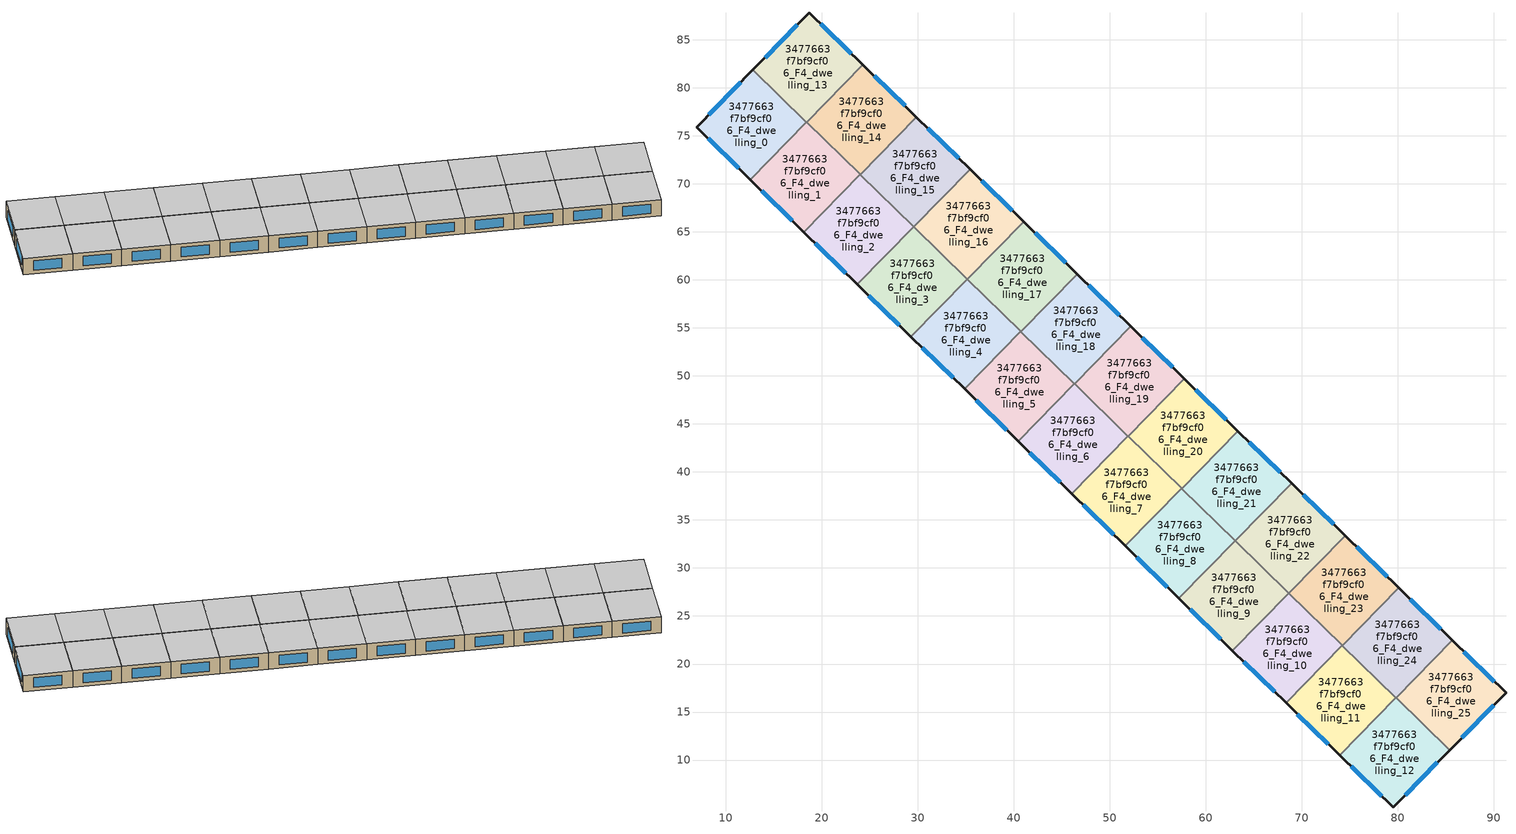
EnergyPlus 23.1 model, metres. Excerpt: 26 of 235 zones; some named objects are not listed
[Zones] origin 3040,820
3477663f7bf9cf06_F4_dwelling_0
 floor to 3477663f7bf9cf06_F3_dwelling_0 (EU_floor_Construction): 18.42,76.42 12.57,70.42 6.98,75.88 12.86,81.85 z12
 wall outside (EU_wall_Construction): 12.86,81.85 6.98,75.88 12.57,70.42 z12:15
 wall to 3477663f7bf9cf06_F4_dwelling_1 (EU_wall_Construction): 12.57,70.42 18.42,76.42 z12:15
 wall to 3477663f7bf9cf06_F4_dwelling_13 (EU_wall_Construction): 18.42,76.42 12.86,81.85 z12:15
 window (EU_Window_Construction): 8.18,74.71 11.37,71.59 / 11.6,80.57 8.24,77.16 z12.64:14.36
 ceiling to 3477663f7bf9cf06_F5_dwelling_0 (EU_floor_Construction): 12.57,70.42 18.42,76.42 12.86,81.85 6.98,75.88 z15
3477663f7bf9cf06_F4_dwelling_1
 floor to 3477663f7bf9cf06_F3_dwelling_1 (EU_floor_Construction): 24,70.97 18.15,64.97 12.57,70.42 18.42,76.42 z12
 wall outside (EU_wall_Construction): 12.57,70.42 18.15,64.97 z12:15
 wall to 3477663f7bf9cf06_F4_dwelling_2 (EU_wall_Construction): 18.15,64.97 24,70.97 z12:15
 wall to 3477663f7bf9cf06_F4_dwelling_14 (EU_wall_Construction): 24,70.97 18.45,76.39 z12:15
 wall to 3477663f7bf9cf06_F4_dwelling_13 (EU_wall_Construction): 18.45,76.39 18.42,76.42 z12:15
 window (EU_Window_Construction): 13.76,69.26 16.95,66.14 z12.64:14.36
 ceiling to 3477663f7bf9cf06_F5_dwelling_1 (EU_floor_Construction): 18.15,64.97 24,70.97 18.42,76.42 12.57,70.42 z15
3477663f7bf9cf06_F4_dwelling_10
 floor to 3477663f7bf9cf06_F3_dwelling_10 (EU_floor_Construction): 74.21,21.94 68.35,15.95 62.77,21.4 68.63,27.39 z12
 wall outside (EU_wall_Construction): 62.77,21.4 68.35,15.95 z12:15
 wall to 3477663f7bf9cf06_F4_dwelling_11 (EU_wall_Construction): 68.35,15.95 74.21,21.94 z12:15
 wall to 3477663f7bf9cf06_F4_dwelling_9 (EU_wall_Construction): 68.63,27.39 62.77,21.4 z12:15
 wall to 3477663f7bf9cf06_F4_dwelling_23 (EU_wall_Construction): 74.21,21.94 68.65,27.37 z12:15
 wall to 3477663f7bf9cf06_F4_dwelling_22 (EU_wall_Construction): 68.65,27.37 68.63,27.39 z12:15
 window (EU_Window_Construction): 63.97,20.23 67.16,17.11 z12.64:14.36
 ceiling to 3477663f7bf9cf06_F5_dwelling_10 (EU_floor_Construction): 68.35,15.95 74.21,21.94 68.63,27.39 62.77,21.4 z15
3477663f7bf9cf06_F4_dwelling_11
 floor to 3477663f7bf9cf06_F3_dwelling_11 (EU_floor_Construction): 79.78,16.5 73.93,10.5 68.35,15.95 74.21,21.94 z12
 wall outside (EU_wall_Construction): 68.35,15.95 73.93,10.5 z12:15
 wall to 3477663f7bf9cf06_F4_dwelling_12 (EU_wall_Construction): 73.93,10.5 79.78,16.5 z12:15
 wall to 3477663f7bf9cf06_F4_dwelling_24 (EU_wall_Construction): 79.78,16.5 74.23,21.92 z12:15
 wall to 3477663f7bf9cf06_F4_dwelling_23 (EU_wall_Construction): 74.23,21.92 74.21,21.94 z12:15
 window (EU_Window_Construction): 69.55,14.78 72.73,11.67 z12.64:14.36
 ceiling to 3477663f7bf9cf06_F5_dwelling_11 (EU_floor_Construction): 73.93,10.5 79.78,16.5 74.21,21.94 68.35,15.95 z15
3477663f7bf9cf06_F4_dwelling_12
 floor to 3477663f7bf9cf06_F3_dwelling_12 (EU_floor_Construction): 85.37,11.04 79.49,5.07 73.93,10.5 79.78,16.5 z12
 wall outside (EU_wall_Construction): 73.93,10.5 79.49,5.07 85.37,11.04 z12:15
 wall to 3477663f7bf9cf06_F4_dwelling_25 (EU_wall_Construction): 85.37,11.04 79.81,16.47 z12:15
 wall to 3477663f7bf9cf06_F4_dwelling_24 (EU_wall_Construction): 79.81,16.47 79.78,16.5 z12:15
 window (EU_Window_Construction): 80.75,6.34 84.11,9.76 / 75.12,9.34 78.3,6.23 z12.64:14.36
 ceiling to 3477663f7bf9cf06_F5_dwelling_12 (EU_floor_Construction): 79.49,5.07 85.37,11.04 79.78,16.5 73.93,10.5 z15
3477663f7bf9cf06_F4_dwelling_13
 floor to 3477663f7bf9cf06_F3_dwelling_13 (EU_floor_Construction): 24.3,82.39 18.45,76.39 12.86,81.85 18.74,87.82 z12
 wall outside (EU_wall_Construction): 24.3,82.39 18.74,87.82 12.86,81.85 z12:15
 wall to 3477663f7bf9cf06_F4_dwelling_14 (EU_wall_Construction): 18.45,76.39 24.3,82.39 z12:15
 window (EU_Window_Construction): 17.48,86.54 14.12,83.13 / 23.11,83.55 19.93,86.66 z12.64:14.36
 ceiling to 3477663f7bf9cf06_F5_dwelling_13 (EU_floor_Construction): 18.45,76.39 24.3,82.39 18.74,87.82 12.86,81.85 z15
3477663f7bf9cf06_F4_dwelling_14
 floor to 3477663f7bf9cf06_F3_dwelling_14 (EU_floor_Construction): 29.88,76.94 24.03,70.95 18.45,76.39 24.3,82.39 z12
 wall outside (EU_wall_Construction): 29.88,76.94 24.3,82.39 z12:15
 wall to 3477663f7bf9cf06_F4_dwelling_15 (EU_wall_Construction): 24.03,70.95 29.88,76.94 z12:15
 wall to 3477663f7bf9cf06_F4_dwelling_2 (EU_wall_Construction): 24,70.97 24.03,70.95 z12:15
 window (EU_Window_Construction): 28.69,78.11 25.5,81.22 z12.64:14.36
 ceiling to 3477663f7bf9cf06_F5_dwelling_14 (EU_floor_Construction): 24.03,70.95 29.88,76.94 24.3,82.39 18.45,76.39 z15
3477663f7bf9cf06_F4_dwelling_15
 floor to 3477663f7bf9cf06_F3_dwelling_15 (EU_floor_Construction): 35.46,71.49 29.6,65.5 24.03,70.95 29.88,76.94 z12
 wall outside (EU_wall_Construction): 35.46,71.49 29.88,76.94 z12:15
 wall to 3477663f7bf9cf06_F4_dwelling_16 (EU_wall_Construction): 29.6,65.5 35.46,71.49 z12:15
 wall to 3477663f7bf9cf06_F4_dwelling_2 (EU_wall_Construction): 24.03,70.95 29.58,65.52 z12:15
 wall to 3477663f7bf9cf06_F4_dwelling_3 (EU_wall_Construction): 29.58,65.52 29.6,65.5 z12:15
 window (EU_Window_Construction): 34.26,72.66 31.08,75.77 z12.64:14.36
 ceiling to 3477663f7bf9cf06_F5_dwelling_15 (EU_floor_Construction): 29.6,65.5 35.46,71.49 29.88,76.94 24.03,70.95 z15
3477663f7bf9cf06_F4_dwelling_16
 floor to 3477663f7bf9cf06_F3_dwelling_16 (EU_floor_Construction): 41.04,66.04 35.18,60.05 29.6,65.5 35.46,71.49 z12
 wall outside (EU_wall_Construction): 41.04,66.04 35.46,71.49 z12:15
 wall to 3477663f7bf9cf06_F4_dwelling_17 (EU_wall_Construction): 35.18,60.05 41.04,66.04 z12:15
 wall to 3477663f7bf9cf06_F4_dwelling_3 (EU_wall_Construction): 29.6,65.5 35.16,60.07 z12:15
 wall to 3477663f7bf9cf06_F4_dwelling_4 (EU_wall_Construction): 35.16,60.07 35.18,60.05 z12:15
 window (EU_Window_Construction): 39.84,67.21 36.65,70.33 z12.64:14.36
 ceiling to 3477663f7bf9cf06_F5_dwelling_16 (EU_floor_Construction): 35.18,60.05 41.04,66.04 35.46,71.49 29.6,65.5 z15
3477663f7bf9cf06_F4_dwelling_17
 floor to 3477663f7bf9cf06_F3_dwelling_17 (EU_floor_Construction): 46.61,60.6 40.76,54.6 35.18,60.05 41.04,66.04 z12
 wall outside (EU_wall_Construction): 46.61,60.6 41.04,66.04 z12:15
 wall to 3477663f7bf9cf06_F4_dwelling_18 (EU_wall_Construction): 40.76,54.6 46.61,60.6 z12:15
 wall to 3477663f7bf9cf06_F4_dwelling_4 (EU_wall_Construction): 35.18,60.05 40.74,54.63 z12:15
 wall to 3477663f7bf9cf06_F4_dwelling_5 (EU_wall_Construction): 40.74,54.63 40.76,54.6 z12:15
 window (EU_Window_Construction): 45.42,61.76 42.23,64.88 z12.64:14.36
 ceiling to 3477663f7bf9cf06_F5_dwelling_17 (EU_floor_Construction): 40.76,54.6 46.61,60.6 41.04,66.04 35.18,60.05 z15
3477663f7bf9cf06_F4_dwelling_18
 floor to 3477663f7bf9cf06_F3_dwelling_18 (EU_floor_Construction): 52.19,55.15 46.34,49.16 40.76,54.6 46.61,60.6 z12
 wall outside (EU_wall_Construction): 52.19,55.15 46.61,60.6 z12:15
 wall to 3477663f7bf9cf06_F4_dwelling_19 (EU_wall_Construction): 46.34,49.16 52.19,55.15 z12:15
 wall to 3477663f7bf9cf06_F4_dwelling_5 (EU_wall_Construction): 40.76,54.6 46.32,49.18 z12:15
 wall to 3477663f7bf9cf06_F4_dwelling_6 (EU_wall_Construction): 46.32,49.18 46.34,49.16 z12:15
 window (EU_Window_Construction): 51,56.32 47.81,59.43 z12.64:14.36
 ceiling to 3477663f7bf9cf06_F5_dwelling_18 (EU_floor_Construction): 46.34,49.16 52.19,55.15 46.61,60.6 40.76,54.6 z15
3477663f7bf9cf06_F4_dwelling_19
 floor to 3477663f7bf9cf06_F3_dwelling_19 (EU_floor_Construction): 57.77,49.7 51.92,43.71 46.34,49.16 52.19,55.15 z12
 wall outside (EU_wall_Construction): 57.77,49.7 52.19,55.15 z12:15
 wall to 3477663f7bf9cf06_F4_dwelling_20 (EU_wall_Construction): 51.92,43.71 57.77,49.7 z12:15
 wall to 3477663f7bf9cf06_F4_dwelling_6 (EU_wall_Construction): 46.34,49.16 51.89,43.73 z12:15
 wall to 3477663f7bf9cf06_F4_dwelling_7 (EU_wall_Construction): 51.89,43.73 51.92,43.71 z12:15
 window (EU_Window_Construction): 56.58,50.87 53.39,53.98 z12.64:14.36
 ceiling to 3477663f7bf9cf06_F5_dwelling_19 (EU_floor_Construction): 51.92,43.71 57.77,49.7 52.19,55.15 46.34,49.16 z15
3477663f7bf9cf06_F4_dwelling_2
 floor to 3477663f7bf9cf06_F3_dwelling_2 (EU_floor_Construction): 29.58,65.52 23.73,59.53 18.15,64.97 24,70.97 z12
 wall outside (EU_wall_Construction): 18.15,64.97 23.73,59.53 z12:15
 wall to 3477663f7bf9cf06_F4_dwelling_3 (EU_wall_Construction): 23.73,59.53 29.58,65.52 z12:15
 window (EU_Window_Construction): 19.34,63.81 22.53,60.69 z12.64:14.36
 ceiling to 3477663f7bf9cf06_F5_dwelling_2 (EU_floor_Construction): 23.73,59.53 29.58,65.52 24,70.97 18.15,64.97 z15
3477663f7bf9cf06_F4_dwelling_20
 floor to 3477663f7bf9cf06_F3_dwelling_20 (EU_floor_Construction): 63.35,44.26 57.5,38.26 51.92,43.71 57.77,49.7 z12
 wall outside (EU_wall_Construction): 63.35,44.26 57.77,49.7 z12:15
 wall to 3477663f7bf9cf06_F4_dwelling_21 (EU_wall_Construction): 57.5,38.26 63.35,44.26 z12:15
 wall to 3477663f7bf9cf06_F4_dwelling_7 (EU_wall_Construction): 51.92,43.71 57.47,38.29 z12:15
 wall to 3477663f7bf9cf06_F4_dwelling_8 (EU_wall_Construction): 57.47,38.29 57.5,38.26 z12:15
 window (EU_Window_Construction): 62.16,45.42 58.97,48.54 z12.64:14.36
 ceiling to 3477663f7bf9cf06_F5_dwelling_20 (EU_floor_Construction): 57.5,38.26 63.35,44.26 57.77,49.7 51.92,43.71 z15
3477663f7bf9cf06_F4_dwelling_21
 floor to 3477663f7bf9cf06_F3_dwelling_21 (EU_floor_Construction): 68.93,38.81 63.07,32.81 57.5,38.26 63.35,44.26 z12
 wall outside (EU_wall_Construction): 68.93,38.81 63.35,44.26 z12:15
 wall to 3477663f7bf9cf06_F4_dwelling_22 (EU_wall_Construction): 63.07,32.81 68.93,38.81 z12:15
 wall to 3477663f7bf9cf06_F4_dwelling_8 (EU_wall_Construction): 57.5,38.26 63.05,32.84 z12:15
 wall to 3477663f7bf9cf06_F4_dwelling_9 (EU_wall_Construction): 63.05,32.84 63.07,32.81 z12:15
 window (EU_Window_Construction): 67.73,39.97 64.54,43.09 z12.64:14.36
 ceiling to 3477663f7bf9cf06_F5_dwelling_21 (EU_floor_Construction): 63.07,32.81 68.93,38.81 63.35,44.26 57.5,38.26 z15
3477663f7bf9cf06_F4_dwelling_22
 floor to 3477663f7bf9cf06_F3_dwelling_22 (EU_floor_Construction): 74.51,33.36 68.65,27.37 63.07,32.81 68.93,38.81 z12
 wall outside (EU_wall_Construction): 74.51,33.36 68.93,38.81 z12:15
 wall to 3477663f7bf9cf06_F4_dwelling_23 (EU_wall_Construction): 68.65,27.37 74.51,33.36 z12:15
 wall to 3477663f7bf9cf06_F4_dwelling_9 (EU_wall_Construction): 63.07,32.81 68.63,27.39 z12:15
 window (EU_Window_Construction): 73.31,34.53 70.12,37.64 z12.64:14.36
 ceiling to 3477663f7bf9cf06_F5_dwelling_22 (EU_floor_Construction): 68.65,27.37 74.51,33.36 68.93,38.81 63.07,32.81 z15
3477663f7bf9cf06_F4_dwelling_23
 floor to 3477663f7bf9cf06_F3_dwelling_23 (EU_floor_Construction): 80.08,27.91 74.23,21.92 68.65,27.37 74.51,33.36 z12
 wall outside (EU_wall_Construction): 80.08,27.91 74.51,33.36 z12:15
 wall to 3477663f7bf9cf06_F4_dwelling_24 (EU_wall_Construction): 74.23,21.92 80.08,27.91 z12:15
 window (EU_Window_Construction): 78.89,29.08 75.7,32.19 z12.64:14.36
 ceiling to 3477663f7bf9cf06_F5_dwelling_23 (EU_floor_Construction): 74.23,21.92 80.08,27.91 74.51,33.36 68.65,27.37 z15
3477663f7bf9cf06_F4_dwelling_24
 floor to 3477663f7bf9cf06_F3_dwelling_24 (EU_floor_Construction): 85.66,22.47 79.81,16.47 74.23,21.92 80.08,27.91 z12
 wall outside (EU_wall_Construction): 85.66,22.47 80.08,27.91 z12:15
 wall to 3477663f7bf9cf06_F4_dwelling_25 (EU_wall_Construction): 79.81,16.47 85.66,22.47 z12:15
 window (EU_Window_Construction): 84.47,23.63 81.28,26.75 z12.64:14.36
 ceiling to 3477663f7bf9cf06_F5_dwelling_24 (EU_floor_Construction): 79.81,16.47 85.66,22.47 80.08,27.91 74.23,21.92 z15
3477663f7bf9cf06_F4_dwelling_25
 floor to 3477663f7bf9cf06_F3_dwelling_25 (EU_floor_Construction): 91.25,17.01 85.37,11.04 79.81,16.47 85.66,22.47 z12
 wall outside (EU_wall_Construction): 85.37,11.04 91.25,17.01 85.66,22.47 z12:15
 window (EU_Window_Construction): 86.63,12.32 89.99,15.73 / 90.06,18.18 86.86,21.3 z12.64:14.36
 ceiling to 3477663f7bf9cf06_F5_dwelling_25 (EU_floor_Construction): 85.37,11.04 91.25,17.01 85.66,22.47 79.81,16.47 z15
3477663f7bf9cf06_F4_dwelling_3
 floor to 3477663f7bf9cf06_F3_dwelling_3 (EU_floor_Construction): 35.16,60.08 29.3,54.08 23.73,59.53 29.58,65.52 z12
 wall outside (EU_wall_Construction): 23.73,59.53 29.3,54.08 z12:15
 wall to 3477663f7bf9cf06_F4_dwelling_4 (EU_wall_Construction): 29.3,54.08 35.16,60.08 z12:15
 window (EU_Window_Construction): 24.92,58.36 28.11,55.25 z12.64:14.36
 ceiling to 3477663f7bf9cf06_F5_dwelling_3 (EU_floor_Construction): 29.3,54.08 35.16,60.08 29.58,65.52 23.73,59.53 z15
3477663f7bf9cf06_F4_dwelling_4
 floor to 3477663f7bf9cf06_F3_dwelling_4 (EU_floor_Construction): 40.74,54.63 34.88,48.63 29.3,54.08 35.16,60.08 z12
 wall outside (EU_wall_Construction): 29.3,54.08 34.88,48.63 z12:15
 wall to 3477663f7bf9cf06_F4_dwelling_5 (EU_wall_Construction): 34.88,48.63 40.74,54.63 z12:15
 window (EU_Window_Construction): 30.5,52.91 33.69,49.8 z12.64:14.36
 ceiling to 3477663f7bf9cf06_F5_dwelling_4 (EU_floor_Construction): 34.88,48.63 40.74,54.63 35.16,60.08 29.3,54.08 z15
3477663f7bf9cf06_F4_dwelling_5
 floor to 3477663f7bf9cf06_F3_dwelling_5 (EU_floor_Construction): 46.32,49.18 40.46,43.18 34.88,48.63 40.74,54.63 z12
 wall outside (EU_wall_Construction): 34.88,48.63 40.46,43.18 z12:15
 wall to 3477663f7bf9cf06_F4_dwelling_6 (EU_wall_Construction): 40.46,43.18 46.32,49.18 z12:15
 window (EU_Window_Construction): 36.08,47.47 39.27,44.35 z12.64:14.36
 ceiling to 3477663f7bf9cf06_F5_dwelling_5 (EU_floor_Construction): 40.46,43.18 46.32,49.18 40.74,54.63 34.88,48.63 z15
3477663f7bf9cf06_F4_dwelling_6
 floor to 3477663f7bf9cf06_F3_dwelling_6 (EU_floor_Construction): 51.89,43.73 46.04,37.74 40.46,43.18 46.32,49.18 z12
 wall outside (EU_wall_Construction): 40.46,43.18 46.04,37.74 z12:15
 wall to 3477663f7bf9cf06_F4_dwelling_7 (EU_wall_Construction): 46.04,37.74 51.89,43.73 z12:15
 window (EU_Window_Construction): 41.65,42.02 44.84,38.9 z12.64:14.36
 ceiling to 3477663f7bf9cf06_F5_dwelling_6 (EU_floor_Construction): 46.04,37.74 51.89,43.73 46.32,49.18 40.46,43.18 z15
3477663f7bf9cf06_F4_dwelling_7
 floor to 3477663f7bf9cf06_F3_dwelling_7 (EU_floor_Construction): 57.47,38.29 51.62,32.29 46.04,37.74 51.89,43.73 z12
 wall outside (EU_wall_Construction): 46.04,37.74 51.62,32.29 z12:15
 wall to 3477663f7bf9cf06_F4_dwelling_8 (EU_wall_Construction): 51.62,32.29 57.47,38.29 z12:15
 window (EU_Window_Construction): 47.23,36.57 50.42,33.46 z12.64:14.36
 ceiling to 3477663f7bf9cf06_F5_dwelling_7 (EU_floor_Construction): 51.62,32.29 57.47,38.29 51.89,43.73 46.04,37.74 z15
3477663f7bf9cf06_F4_dwelling_8
 floor to 3477663f7bf9cf06_F3_dwelling_8 (EU_floor_Construction): 63.05,32.84 57.2,26.84 51.62,32.29 57.47,38.29 z12
 wall outside (EU_wall_Construction): 51.62,32.29 57.2,26.84 z12:15
 wall to 3477663f7bf9cf06_F4_dwelling_9 (EU_wall_Construction): 57.2,26.84 63.05,32.84 z12:15
 window (EU_Window_Construction): 52.81,31.12 56,28.01 z12.64:14.36
 ceiling to 3477663f7bf9cf06_F5_dwelling_8 (EU_floor_Construction): 57.2,26.84 63.05,32.84 57.47,38.29 51.62,32.29 z15
3477663f7bf9cf06_F4_dwelling_9
 floor to 3477663f7bf9cf06_F3_dwelling_9 (EU_floor_Construction): 68.63,27.39 62.77,21.4 57.2,26.84 63.05,32.84 z12
 wall outside (EU_wall_Construction): 57.2,26.84 62.77,21.4 z12:15
 window (EU_Window_Construction): 58.39,25.68 61.58,22.56 z12.64:14.36
 ceiling to 3477663f7bf9cf06_F5_dwelling_9 (EU_floor_Construction): 62.77,21.4 68.63,27.39 63.05,32.84 57.2,26.84 z15
[Building]
EU S2 Campaign: North Axis=0; Terrain=City; Solar Distribution=FullExterior
[Site:Location]
Yerevan-Zvartnots.Intl.AP: Latitude=40.15; Longitude=44.383; Time Zone=4; Elevation=854
[SizingPeriod:WeatherFileDays]
AnnualSizingPeriod: Begin Month=1; Begin Day of Month=1; End Month=12; End Day of Month=31; Day of Week for Start Day=Monday; Use Weather File Daylight Saving Period=No; Use Weather File Rain and Snow Indicators=No
[MATERIAL]
EU_InternalMass_Material: Roughness=MediumRough; Thickness=0.1; Conductivity=1; Density=1800; Specific Heat=900; Thermal Absorptance=0.9; Solar Absorptance=0.7; Visible Absorptance=0.7
[MATERIAL:NOMASS] Roughness=MediumRough; Thermal Absorptance=0.9; Solar Absorptance=0.7; Visible Absorptance=0.7
Name | Thermal Resistance
EU_wall_NoMass | 1.05043
EU_floor_NoMass | 0.478065
[WINDOWMATERIAL:SIMPLEGLAZINGSYSTEM]
EU_Window_SimpleGlazing: UFactor=2.5566; Solar Heat Gain Coefficient=0.75; Visible Transmittance=0.75
[CONSTRUCTION]
EU_wall_Construction: EU_wall_NoMass
EU_floor_Construction: EU_floor_NoMass
EU_Window_Construction: EU_Window_SimpleGlazing
EU_InternalMass_Construction: EU_InternalMass_Material
[ZONE] Type=1; Multiplier=1; Ceiling Height=autocalculate; Floor Area=autocalculate; Part of Total Floor Area=Yes
Name | Volume
3477663f7bf9cf06_F4_dwelling_0 | 195.994
3477663f7bf9cf06_F4_dwelling_1; 3477663f7bf9cf06_F4_dwelling_14; 3477663f7bf9cf06_F4_dwelling_16; 3477663f7bf9cf06_F4_dwelling_17; 3477663f7bf9cf06_F4_dwelling_19; 3477663f7bf9cf06_F4_dwelling_20; 3477663f7bf9cf06_F4_dwelling_21; 3477663f7bf9cf06_F4_dwelling_22; 3477663f7bf9cf06_F4_dwelling_23; 3477663f7bf9cf06_F4_dwelling_24; 3477663f7bf9cf06_F4_dwelling_3; 3477663f7bf9cf06_F4_dwelling_9 | 195.981
3477663f7bf9cf06_F4_dwelling_10; 3477663f7bf9cf06_F4_dwelling_11; 3477663f7bf9cf06_F4_dwelling_6; 3477663f7bf9cf06_F4_dwelling_7 | 195.998
3477663f7bf9cf06_F4_dwelling_12 | 195.992
3477663f7bf9cf06_F4_dwelling_13 | 195.993
3477663f7bf9cf06_F4_dwelling_15 | 195.964
3477663f7bf9cf06_F4_dwelling_18 | 195.999
3477663f7bf9cf06_F4_dwelling_2; 3477663f7bf9cf06_F4_dwelling_8 | 195.98
3477663f7bf9cf06_F4_dwelling_25 | 195.976
3477663f7bf9cf06_F4_dwelling_4 | 196.016
3477663f7bf9cf06_F4_dwelling_5 | 195.997
[INTERNALMASS] Construction=EU_InternalMass_Construction
Name | Zone or ZoneList | Surface Area
3477663f7bf9cf06_F4_dwelling_0_EU_InternalMass | 3477663f7bf9cf06_F4_dwelling_0 | 65.3311
3477663f7bf9cf06_F4_dwelling_1_EU_InternalMass | 3477663f7bf9cf06_F4_dwelling_1 | 65.327
3477663f7bf9cf06_F4_dwelling_2_EU_InternalMass | 3477663f7bf9cf06_F4_dwelling_2 | 65.3268
3477663f7bf9cf06_F4_dwelling_3_EU_InternalMass | 3477663f7bf9cf06_F4_dwelling_3 | 65.3268
3477663f7bf9cf06_F4_dwelling_4_EU_InternalMass | 3477663f7bf9cf06_F4_dwelling_4 | 65.3384
3477663f7bf9cf06_F4_dwelling_5_EU_InternalMass | 3477663f7bf9cf06_F4_dwelling_5 | 65.3323
3477663f7bf9cf06_F4_dwelling_6_EU_InternalMass | 3477663f7bf9cf06_F4_dwelling_6 | 65.3326
3477663f7bf9cf06_F4_dwelling_7_EU_InternalMass | 3477663f7bf9cf06_F4_dwelling_7 | 65.3327
3477663f7bf9cf06_F4_dwelling_8_EU_InternalMass | 3477663f7bf9cf06_F4_dwelling_8 | 65.3268
3477663f7bf9cf06_F4_dwelling_9_EU_InternalMass | 3477663f7bf9cf06_F4_dwelling_9 | 65.3268
3477663f7bf9cf06_F4_dwelling_10_EU_InternalMass | 3477663f7bf9cf06_F4_dwelling_10 | 65.3327
3477663f7bf9cf06_F4_dwelling_11_EU_InternalMass | 3477663f7bf9cf06_F4_dwelling_11 | 65.3326
3477663f7bf9cf06_F4_dwelling_12_EU_InternalMass | 3477663f7bf9cf06_F4_dwelling_12 | 65.3307
3477663f7bf9cf06_F4_dwelling_13_EU_InternalMass | 3477663f7bf9cf06_F4_dwelling_13 | 65.3311
3477663f7bf9cf06_F4_dwelling_14_EU_InternalMass | 3477663f7bf9cf06_F4_dwelling_14 | 65.327
3477663f7bf9cf06_F4_dwelling_15_EU_InternalMass | 3477663f7bf9cf06_F4_dwelling_15 | 65.3213
3477663f7bf9cf06_F4_dwelling_16_EU_InternalMass | 3477663f7bf9cf06_F4_dwelling_16 | 65.327
3477663f7bf9cf06_F4_dwelling_17_EU_InternalMass | 3477663f7bf9cf06_F4_dwelling_17 | 65.3268
3477663f7bf9cf06_F4_dwelling_18_EU_InternalMass | 3477663f7bf9cf06_F4_dwelling_18 | 65.333
3477663f7bf9cf06_F4_dwelling_19_EU_InternalMass | 3477663f7bf9cf06_F4_dwelling_19 | 65.327
3477663f7bf9cf06_F4_dwelling_20_EU_InternalMass | 3477663f7bf9cf06_F4_dwelling_20 | 65.3268
3477663f7bf9cf06_F4_dwelling_21_EU_InternalMass | 3477663f7bf9cf06_F4_dwelling_21 | 65.327
3477663f7bf9cf06_F4_dwelling_22_EU_InternalMass | 3477663f7bf9cf06_F4_dwelling_22 | 65.327
3477663f7bf9cf06_F4_dwelling_23_EU_InternalMass | 3477663f7bf9cf06_F4_dwelling_23 | 65.3268
3477663f7bf9cf06_F4_dwelling_24_EU_InternalMass | 3477663f7bf9cf06_F4_dwelling_24 | 65.327
3477663f7bf9cf06_F4_dwelling_25_EU_InternalMass | 3477663f7bf9cf06_F4_dwelling_25 | 65.3254
[OTHEREQUIPMENT] Fuel Type=Electricity; Design Level Calculation Method=Watts/Area; Power per Zone Floor Area=1; Fraction Latent=0; Fraction Radiant=0; Fraction Lost=0; Carbon Dioxide Generation Rate=0; EndUse Subcategory=EU_Step8_InternalGains
Name | Zone or ZoneList or Space or SpaceList | Schedule
EU_Step8_InternalGain_3477663f7bf9cf06_F4_dwelling_0_f000 | 3477663f7bf9cf06_F4_dwelling_0 | EU_Step8_GainSchedule_3477663f7bf9cf06_F4_dwelling_0_f000
EU_Step8_InternalGain_3477663f7bf9cf06_F4_dwelling_1_f000 | 3477663f7bf9cf06_F4_dwelling_1 | EU_Step8_GainSchedule_3477663f7bf9cf06_F4_dwelling_1_f000
EU_Step8_InternalGain_3477663f7bf9cf06_F4_dwelling_2_f000 | 3477663f7bf9cf06_F4_dwelling_2 | EU_Step8_GainSchedule_3477663f7bf9cf06_F4_dwelling_2_f000
EU_Step8_InternalGain_3477663f7bf9cf06_F4_dwelling_3_f000 | 3477663f7bf9cf06_F4_dwelling_3 | EU_Step8_GainSchedule_3477663f7bf9cf06_F4_dwelling_3_f000
EU_Step8_InternalGain_3477663f7bf9cf06_F4_dwelling_4_f000 | 3477663f7bf9cf06_F4_dwelling_4 | EU_Step8_GainSchedule_3477663f7bf9cf06_F4_dwelling_4_f000
EU_Step8_InternalGain_3477663f7bf9cf06_F4_dwelling_5_f000 | 3477663f7bf9cf06_F4_dwelling_5 | EU_Step8_GainSchedule_3477663f7bf9cf06_F4_dwelling_5_f000
EU_Step8_InternalGain_3477663f7bf9cf06_F4_dwelling_6_f000 | 3477663f7bf9cf06_F4_dwelling_6 | EU_Step8_GainSchedule_3477663f7bf9cf06_F4_dwelling_6_f000
EU_Step8_InternalGain_3477663f7bf9cf06_F4_dwelling_7_f000 | 3477663f7bf9cf06_F4_dwelling_7 | EU_Step8_GainSchedule_3477663f7bf9cf06_F4_dwelling_7_f000
EU_Step8_InternalGain_3477663f7bf9cf06_F4_dwelling_8_f000 | 3477663f7bf9cf06_F4_dwelling_8 | EU_Step8_GainSchedule_3477663f7bf9cf06_F4_dwelling_8_f000
EU_Step8_InternalGain_3477663f7bf9cf06_F4_dwelling_9_f000 | 3477663f7bf9cf06_F4_dwelling_9 | EU_Step8_GainSchedule_3477663f7bf9cf06_F4_dwelling_9_f000
EU_Step8_InternalGain_3477663f7bf9cf06_F4_dwelling_10_f000 | 3477663f7bf9cf06_F4_dwelling_10 | EU_Step8_GainSchedule_3477663f7bf9cf06_F4_dwelling_10_f000
EU_Step8_InternalGain_3477663f7bf9cf06_F4_dwelling_11_f000 | 3477663f7bf9cf06_F4_dwelling_11 | EU_Step8_GainSchedule_3477663f7bf9cf06_F4_dwelling_11_f000
EU_Step8_InternalGain_3477663f7bf9cf06_F4_dwelling_12_f000 | 3477663f7bf9cf06_F4_dwelling_12 | EU_Step8_GainSchedule_3477663f7bf9cf06_F4_dwelling_12_f000
EU_Step8_InternalGain_3477663f7bf9cf06_F4_dwelling_13_f000 | 3477663f7bf9cf06_F4_dwelling_13 | EU_Step8_GainSchedule_3477663f7bf9cf06_F4_dwelling_13_f000
EU_Step8_InternalGain_3477663f7bf9cf06_F4_dwelling_14_f000 | 3477663f7bf9cf06_F4_dwelling_14 | EU_Step8_GainSchedule_3477663f7bf9cf06_F4_dwelling_14_f000
EU_Step8_InternalGain_3477663f7bf9cf06_F4_dwelling_15_f000 | 3477663f7bf9cf06_F4_dwelling_15 | EU_Step8_GainSchedule_3477663f7bf9cf06_F4_dwelling_15_f000
EU_Step8_InternalGain_3477663f7bf9cf06_F4_dwelling_16_f000 | 3477663f7bf9cf06_F4_dwelling_16 | EU_Step8_GainSchedule_3477663f7bf9cf06_F4_dwelling_16_f000
EU_Step8_InternalGain_3477663f7bf9cf06_F4_dwelling_17_f000 | 3477663f7bf9cf06_F4_dwelling_17 | EU_Step8_GainSchedule_3477663f7bf9cf06_F4_dwelling_17_f000
EU_Step8_InternalGain_3477663f7bf9cf06_F4_dwelling_18_f000 | 3477663f7bf9cf06_F4_dwelling_18 | EU_Step8_GainSchedule_3477663f7bf9cf06_F4_dwelling_18_f000
EU_Step8_InternalGain_3477663f7bf9cf06_F4_dwelling_19_f000 | 3477663f7bf9cf06_F4_dwelling_19 | EU_Step8_GainSchedule_3477663f7bf9cf06_F4_dwelling_19_f000
EU_Step8_InternalGain_3477663f7bf9cf06_F4_dwelling_20_f000 | 3477663f7bf9cf06_F4_dwelling_20 | EU_Step8_GainSchedule_3477663f7bf9cf06_F4_dwelling_20_f000
EU_Step8_InternalGain_3477663f7bf9cf06_F4_dwelling_21_f000 | 3477663f7bf9cf06_F4_dwelling_21 | EU_Step8_GainSchedule_3477663f7bf9cf06_F4_dwelling_21_f000
EU_Step8_InternalGain_3477663f7bf9cf06_F4_dwelling_22_f000 | 3477663f7bf9cf06_F4_dwelling_22 | EU_Step8_GainSchedule_3477663f7bf9cf06_F4_dwelling_22_f000
EU_Step8_InternalGain_3477663f7bf9cf06_F4_dwelling_23_f000 | 3477663f7bf9cf06_F4_dwelling_23 | EU_Step8_GainSchedule_3477663f7bf9cf06_F4_dwelling_23_f000
EU_Step8_InternalGain_3477663f7bf9cf06_F4_dwelling_24_f000 | 3477663f7bf9cf06_F4_dwelling_24 | EU_Step8_GainSchedule_3477663f7bf9cf06_F4_dwelling_24_f000
EU_Step8_InternalGain_3477663f7bf9cf06_F4_dwelling_25_f000 | 3477663f7bf9cf06_F4_dwelling_25 | EU_Step8_GainSchedule_3477663f7bf9cf06_F4_dwelling_25_f000
[ZONEVENTILATION:DESIGNFLOWRATE] Schedule=EU_AlwaysOn; Design Flow Rate Calculation Method=AirChanges/Hour; Air Changes per Hour=0.557805; Ventilation Type=Natural; Fan Pressure Rise=0; Fan Total Efficiency=1; Constant Term Coefficient=1; Temperature Term Coefficient=0; Velocity Term Coefficient=0; Velocity Squared Term Coefficient=0; Minimum Indoor Temperature=-100; Maximum Indoor Temperature=100; Delta Temperature=-100; Minimum Outdoor Temperature=-100; Maximum Outdoor Temperature=100; Maximum Wind Speed=40
Name | Zone or ZoneList or Space or SpaceList
EU_ConstantAir_3477663f7bf9cf06_F4_dwelling_0 | 3477663f7bf9cf06_F4_dwelling_0
EU_ConstantAir_3477663f7bf9cf06_F4_dwelling_1 | 3477663f7bf9cf06_F4_dwelling_1
EU_ConstantAir_3477663f7bf9cf06_F4_dwelling_2 | 3477663f7bf9cf06_F4_dwelling_2
EU_ConstantAir_3477663f7bf9cf06_F4_dwelling_3 | 3477663f7bf9cf06_F4_dwelling_3
EU_ConstantAir_3477663f7bf9cf06_F4_dwelling_4 | 3477663f7bf9cf06_F4_dwelling_4
EU_ConstantAir_3477663f7bf9cf06_F4_dwelling_5 | 3477663f7bf9cf06_F4_dwelling_5
EU_ConstantAir_3477663f7bf9cf06_F4_dwelling_6 | 3477663f7bf9cf06_F4_dwelling_6
EU_ConstantAir_3477663f7bf9cf06_F4_dwelling_7 | 3477663f7bf9cf06_F4_dwelling_7
EU_ConstantAir_3477663f7bf9cf06_F4_dwelling_8 | 3477663f7bf9cf06_F4_dwelling_8
EU_ConstantAir_3477663f7bf9cf06_F4_dwelling_9 | 3477663f7bf9cf06_F4_dwelling_9
EU_ConstantAir_3477663f7bf9cf06_F4_dwelling_10 | 3477663f7bf9cf06_F4_dwelling_10
EU_ConstantAir_3477663f7bf9cf06_F4_dwelling_11 | 3477663f7bf9cf06_F4_dwelling_11
EU_ConstantAir_3477663f7bf9cf06_F4_dwelling_12 | 3477663f7bf9cf06_F4_dwelling_12
EU_ConstantAir_3477663f7bf9cf06_F4_dwelling_13 | 3477663f7bf9cf06_F4_dwelling_13
EU_ConstantAir_3477663f7bf9cf06_F4_dwelling_14 | 3477663f7bf9cf06_F4_dwelling_14
EU_ConstantAir_3477663f7bf9cf06_F4_dwelling_15 | 3477663f7bf9cf06_F4_dwelling_15
EU_ConstantAir_3477663f7bf9cf06_F4_dwelling_16 | 3477663f7bf9cf06_F4_dwelling_16
EU_ConstantAir_3477663f7bf9cf06_F4_dwelling_17 | 3477663f7bf9cf06_F4_dwelling_17
EU_ConstantAir_3477663f7bf9cf06_F4_dwelling_18 | 3477663f7bf9cf06_F4_dwelling_18
EU_ConstantAir_3477663f7bf9cf06_F4_dwelling_19 | 3477663f7bf9cf06_F4_dwelling_19
EU_ConstantAir_3477663f7bf9cf06_F4_dwelling_20 | 3477663f7bf9cf06_F4_dwelling_20
EU_ConstantAir_3477663f7bf9cf06_F4_dwelling_21 | 3477663f7bf9cf06_F4_dwelling_21
EU_ConstantAir_3477663f7bf9cf06_F4_dwelling_22 | 3477663f7bf9cf06_F4_dwelling_22
EU_ConstantAir_3477663f7bf9cf06_F4_dwelling_23 | 3477663f7bf9cf06_F4_dwelling_23
EU_ConstantAir_3477663f7bf9cf06_F4_dwelling_24 | 3477663f7bf9cf06_F4_dwelling_24
EU_ConstantAir_3477663f7bf9cf06_F4_dwelling_25 | 3477663f7bf9cf06_F4_dwelling_25
[HVACTEMPLATE:ZONE:IDEALLOADSAIRSYSTEM] System Availability Schedule=EU_AlwaysOn; Maximum Heating Supply Air Temperature=50; Minimum Cooling Supply Air Temperature=13; Maximum Heating Supply Air Humidity Ratio=0.0156; Minimum Cooling Supply Air Humidity Ratio=0.0077; Heating Limit=NoLimit; Cooling Limit=NoLimit; Heating Availability Schedule=EU_AlwaysOn; Cooling Availability Schedule=EU_CoolingOff; Dehumidification Control Type=ConstantSensibleHeatRatio; Cooling Sensible Heat Ratio=0.7; Dehumidification Setpoint=60; Humidification Control Type=None; Humidification Setpoint=30; Outdoor Air Method=None; Outdoor Air Flow Rate per Person=0.00944; Outdoor Air Flow Rate per Zone Floor Area=0; Outdoor Air Flow Rate per Zone=0; Demand Controlled Ventilation Type=None; Outdoor Air Economizer Type=NoEconomizer; Heat Recovery Type=None; Sensible Heat Recovery Effectiveness=0.7; Latent Heat Recovery Effectiveness=0.65
Name | Template Thermostat
3477663f7bf9cf06_F4_dwelling_0 | EU_HeatOnly_3477663f7bf9cf06_F4_dwelling_0
3477663f7bf9cf06_F4_dwelling_1 | EU_HeatOnly_3477663f7bf9cf06_F4_dwelling_1
3477663f7bf9cf06_F4_dwelling_2 | EU_HeatOnly_3477663f7bf9cf06_F4_dwelling_2
3477663f7bf9cf06_F4_dwelling_3 | EU_HeatOnly_3477663f7bf9cf06_F4_dwelling_3
3477663f7bf9cf06_F4_dwelling_4 | EU_HeatOnly_3477663f7bf9cf06_F4_dwelling_4
3477663f7bf9cf06_F4_dwelling_5 | EU_HeatOnly_3477663f7bf9cf06_F4_dwelling_5
3477663f7bf9cf06_F4_dwelling_6 | EU_HeatOnly_3477663f7bf9cf06_F4_dwelling_6
3477663f7bf9cf06_F4_dwelling_7 | EU_HeatOnly_3477663f7bf9cf06_F4_dwelling_7
3477663f7bf9cf06_F4_dwelling_8 | EU_HeatOnly_3477663f7bf9cf06_F4_dwelling_8
3477663f7bf9cf06_F4_dwelling_9 | EU_HeatOnly_3477663f7bf9cf06_F4_dwelling_9
3477663f7bf9cf06_F4_dwelling_10 | EU_HeatOnly_3477663f7bf9cf06_F4_dwelling_10
3477663f7bf9cf06_F4_dwelling_11 | EU_HeatOnly_3477663f7bf9cf06_F4_dwelling_11
3477663f7bf9cf06_F4_dwelling_12 | EU_HeatOnly_3477663f7bf9cf06_F4_dwelling_12
3477663f7bf9cf06_F4_dwelling_13 | EU_HeatOnly_3477663f7bf9cf06_F4_dwelling_13
3477663f7bf9cf06_F4_dwelling_14 | EU_HeatOnly_3477663f7bf9cf06_F4_dwelling_14
3477663f7bf9cf06_F4_dwelling_15 | EU_HeatOnly_3477663f7bf9cf06_F4_dwelling_15
3477663f7bf9cf06_F4_dwelling_16 | EU_HeatOnly_3477663f7bf9cf06_F4_dwelling_16
3477663f7bf9cf06_F4_dwelling_17 | EU_HeatOnly_3477663f7bf9cf06_F4_dwelling_17
3477663f7bf9cf06_F4_dwelling_18 | EU_HeatOnly_3477663f7bf9cf06_F4_dwelling_18
3477663f7bf9cf06_F4_dwelling_19 | EU_HeatOnly_3477663f7bf9cf06_F4_dwelling_19
3477663f7bf9cf06_F4_dwelling_20 | EU_HeatOnly_3477663f7bf9cf06_F4_dwelling_20
3477663f7bf9cf06_F4_dwelling_21 | EU_HeatOnly_3477663f7bf9cf06_F4_dwelling_21
3477663f7bf9cf06_F4_dwelling_22 | EU_HeatOnly_3477663f7bf9cf06_F4_dwelling_22
3477663f7bf9cf06_F4_dwelling_23 | EU_HeatOnly_3477663f7bf9cf06_F4_dwelling_23
3477663f7bf9cf06_F4_dwelling_24 | EU_HeatOnly_3477663f7bf9cf06_F4_dwelling_24
3477663f7bf9cf06_F4_dwelling_25 | EU_HeatOnly_3477663f7bf9cf06_F4_dwelling_25
[SIZING:ZONE] Zone Cooling Design Supply Air Temperature Input Method=SupplyAirTemperature; Zone Cooling Design Supply Air Temperature=13; Zone Heating Design Supply Air Temperature Input Method=SupplyAirTemperature; Zone Heating Design Supply Air Temperature=50; Zone Cooling Design Supply Air Humidity Ratio=0.008; Zone Heating Design Supply Air Humidity Ratio=0.008; Cooling Design Air Flow Method=DesignDay; Cooling Design Air Flow Rate=0; Cooling Minimum Air Flow per Zone Floor Area=0.000762; Cooling Minimum Air Flow=0; Cooling Minimum Air Flow Fraction=0.2; Heating Design Air Flow Method=DesignDay; Heating Design Air Flow Rate=0; Heating Maximum Air Flow per Zone Floor Area=0.002032; Heating Maximum Air Flow=0.141576; Heating Maximum Air Flow Fraction=0.3; Account for Dedicated Outdoor Air System=No; Dedicated Outdoor Air System Control Strategy=NeutralSupplyAir; Dedicated Outdoor Air Low Setpoint Temperature for Design=autosize; Dedicated Outdoor Air High Setpoint Temperature for Design=autosize; Zone Load Sizing Method=Sensible Load Only No Latent Load; Zone Latent Cooling Design Supply Air Humidity Ratio Input Method=HumidityRatioDifference; Zone Cooling Design Supply Air Humidity Ratio Difference=0.005; Zone Latent Heating Design Supply Air Humidity Ratio Input Method=HumidityRatioDifference; Zone Humidification Design Supply Air Humidity Ratio Difference=0.005
3477663f7bf9cf06_F4_dwelling_0; 3477663f7bf9cf06_F4_dwelling_1; 3477663f7bf9cf06_F4_dwelling_2; 3477663f7bf9cf06_F4_dwelling_3; 3477663f7bf9cf06_F4_dwelling_4; 3477663f7bf9cf06_F4_dwelling_5; 3477663f7bf9cf06_F4_dwelling_6; 3477663f7bf9cf06_F4_dwelling_7; 3477663f7bf9cf06_F4_dwelling_8; 3477663f7bf9cf06_F4_dwelling_9; 3477663f7bf9cf06_F4_dwelling_10; 3477663f7bf9cf06_F4_dwelling_11; 3477663f7bf9cf06_F4_dwelling_12; 3477663f7bf9cf06_F4_dwelling_13; 3477663f7bf9cf06_F4_dwelling_14; 3477663f7bf9cf06_F4_dwelling_15; 3477663f7bf9cf06_F4_dwelling_16; 3477663f7bf9cf06_F4_dwelling_17; 3477663f7bf9cf06_F4_dwelling_18; 3477663f7bf9cf06_F4_dwelling_19; 3477663f7bf9cf06_F4_dwelling_20; 3477663f7bf9cf06_F4_dwelling_21; 3477663f7bf9cf06_F4_dwelling_22; 3477663f7bf9cf06_F4_dwelling_23; 3477663f7bf9cf06_F4_dwelling_24; 3477663f7bf9cf06_F4_dwelling_25
[SCHEDULE:CONSTANT]
Name | Hourly Value
EU_AlwaysOn | 1
EU_CoolingOff | 0
[SCHEDULE:FILE] Column Number=1; Rows to Skip at Top=0; Number of Hours of Data=8760; Column Separator=Comma; Interpolate to Timestep=No; Minutes per Item=60; Adjust Schedule for Daylight Savings=Yes
Name | File
EU_Step8_GainSchedule_3477663f7bf9cf06_F4_dwelling_0_f000 | ../../schedules/3477663f7bf9cf06/3477663f7bf9cf06_F4_dwelling_0_f000_gain.csv
EU_Step8_GainSchedule_3477663f7bf9cf06_F4_dwelling_1_f000 | ../../schedules/3477663f7bf9cf06/3477663f7bf9cf06_F4_dwelling_1_f000_gain.csv
EU_Step8_GainSchedule_3477663f7bf9cf06_F4_dwelling_2_f000 | ../../schedules/3477663f7bf9cf06/3477663f7bf9cf06_F4_dwelling_2_f000_gain.csv
EU_Step8_GainSchedule_3477663f7bf9cf06_F4_dwelling_3_f000 | ../../schedules/3477663f7bf9cf06/3477663f7bf9cf06_F4_dwelling_3_f000_gain.csv
EU_Step8_GainSchedule_3477663f7bf9cf06_F4_dwelling_4_f000 | ../../schedules/3477663f7bf9cf06/3477663f7bf9cf06_F4_dwelling_4_f000_gain.csv
EU_Step8_GainSchedule_3477663f7bf9cf06_F4_dwelling_5_f000 | ../../schedules/3477663f7bf9cf06/3477663f7bf9cf06_F4_dwelling_5_f000_gain.csv
EU_Step8_GainSchedule_3477663f7bf9cf06_F4_dwelling_6_f000 | ../../schedules/3477663f7bf9cf06/3477663f7bf9cf06_F4_dwelling_6_f000_gain.csv
EU_Step8_GainSchedule_3477663f7bf9cf06_F4_dwelling_7_f000 | ../../schedules/3477663f7bf9cf06/3477663f7bf9cf06_F4_dwelling_7_f000_gain.csv
EU_Step8_GainSchedule_3477663f7bf9cf06_F4_dwelling_8_f000 | ../../schedules/3477663f7bf9cf06/3477663f7bf9cf06_F4_dwelling_8_f000_gain.csv
EU_Step8_GainSchedule_3477663f7bf9cf06_F4_dwelling_9_f000 | ../../schedules/3477663f7bf9cf06/3477663f7bf9cf06_F4_dwelling_9_f000_gain.csv
EU_Step8_GainSchedule_3477663f7bf9cf06_F4_dwelling_10_f000 | ../../schedules/3477663f7bf9cf06/3477663f7bf9cf06_F4_dwelling_10_f000_gain.csv
EU_Step8_GainSchedule_3477663f7bf9cf06_F4_dwelling_11_f000 | ../../schedules/3477663f7bf9cf06/3477663f7bf9cf06_F4_dwelling_11_f000_gain.csv
EU_Step8_GainSchedule_3477663f7bf9cf06_F4_dwelling_12_f000 | ../../schedules/3477663f7bf9cf06/3477663f7bf9cf06_F4_dwelling_12_f000_gain.csv
EU_Step8_GainSchedule_3477663f7bf9cf06_F4_dwelling_13_f000 | ../../schedules/3477663f7bf9cf06/3477663f7bf9cf06_F4_dwelling_13_f000_gain.csv
EU_Step8_GainSchedule_3477663f7bf9cf06_F4_dwelling_14_f000 | ../../schedules/3477663f7bf9cf06/3477663f7bf9cf06_F4_dwelling_14_f000_gain.csv
EU_Step8_GainSchedule_3477663f7bf9cf06_F4_dwelling_15_f000 | ../../schedules/3477663f7bf9cf06/3477663f7bf9cf06_F4_dwelling_15_f000_gain.csv
EU_Step8_GainSchedule_3477663f7bf9cf06_F4_dwelling_16_f000 | ../../schedules/3477663f7bf9cf06/3477663f7bf9cf06_F4_dwelling_16_f000_gain.csv
EU_Step8_GainSchedule_3477663f7bf9cf06_F4_dwelling_17_f000 | ../../schedules/3477663f7bf9cf06/3477663f7bf9cf06_F4_dwelling_17_f000_gain.csv
EU_Step8_GainSchedule_3477663f7bf9cf06_F4_dwelling_18_f000 | ../../schedules/3477663f7bf9cf06/3477663f7bf9cf06_F4_dwelling_18_f000_gain.csv
EU_Step8_GainSchedule_3477663f7bf9cf06_F4_dwelling_19_f000 | ../../schedules/3477663f7bf9cf06/3477663f7bf9cf06_F4_dwelling_19_f000_gain.csv
EU_Step8_GainSchedule_3477663f7bf9cf06_F4_dwelling_20_f000 | ../../schedules/3477663f7bf9cf06/3477663f7bf9cf06_F4_dwelling_20_f000_gain.csv
EU_Step8_GainSchedule_3477663f7bf9cf06_F4_dwelling_21_f000 | ../../schedules/3477663f7bf9cf06/3477663f7bf9cf06_F4_dwelling_21_f000_gain.csv
EU_Step8_GainSchedule_3477663f7bf9cf06_F4_dwelling_22_f000 | ../../schedules/3477663f7bf9cf06/3477663f7bf9cf06_F4_dwelling_22_f000_gain.csv
EU_Step8_GainSchedule_3477663f7bf9cf06_F4_dwelling_23_f000 | ../../schedules/3477663f7bf9cf06/3477663f7bf9cf06_F4_dwelling_23_f000_gain.csv
EU_Step8_GainSchedule_3477663f7bf9cf06_F4_dwelling_24_f000 | ../../schedules/3477663f7bf9cf06/3477663f7bf9cf06_F4_dwelling_24_f000_gain.csv
EU_Step8_GainSchedule_3477663f7bf9cf06_F4_dwelling_25_f000 | ../../schedules/3477663f7bf9cf06/3477663f7bf9cf06_F4_dwelling_25_f000_gain.csv
